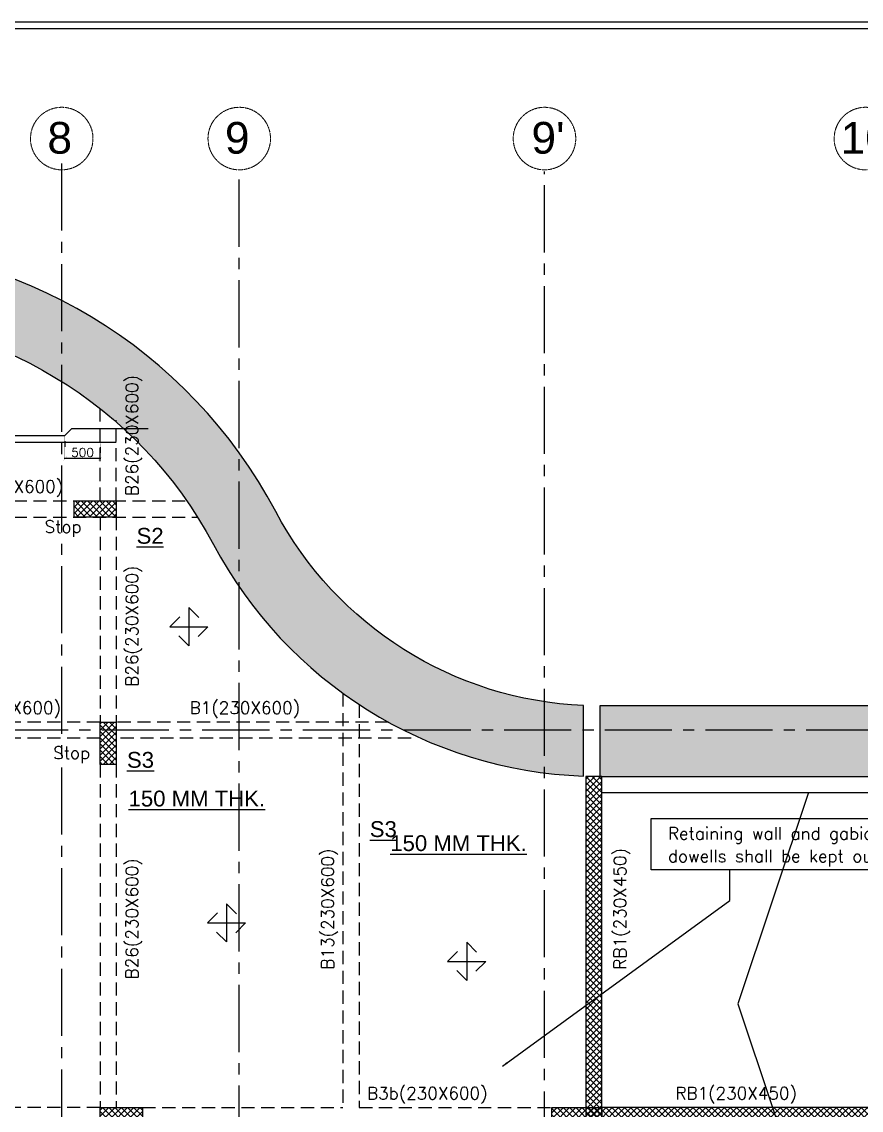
# Model space of a CAD drawing. Header units: millimetres. Extents: x 1921121 to 2008675, y -1544779 to -1482871.
# Drawn here: x 1944940 to 1956858, y -1498319 to -1482871 of the extents above; entities that cross this region are included whole.
import ezdxf

# ---------------------------------------------------------------- set-up
doc = ezdxf.new("R2010")
doc.units = ezdxf.units.MM
doc.header["$MEASUREMENT"] = 0
doc.header["$PDMODE"] = 98
for name, pattern in [('1', [0]), ('ACAD_ISO02W100', [15, 12, -3]), ('CENTER2', [28.575000000000003, 19.05, -3.175, 3.175, -3.175]), ('DOT', [0.25, 0, -0.25]), ('HIDDEN', [0.375, 0.25, -0.125])]:
    doc.linetypes.add(name, pattern=pattern)
for name, color, linetype in [('BEAM NO', 7, '1'), ('BEAM-230X600', 150, 'Continuous'), ('DIM', 191, 'Continuous'), ('Gabion Wall', 7, 'Continuous'), ('RAMP', 7, 'Continuous'), ('s-steel', 1, 'Continuous'), ('SLAB NO.', 4, 'Continuous'), ('STEEL', 1, 'Continuous'), ('STR.COLUMN', 1, 'Continuous')]:
    doc.layers.add(name, color=color, linetype=linetype)
for name, color, linetype, lineweight in [('BRICK WALL_MOFA', 8, 'Continuous', 30), ('CENTER_LINE', 8, 'CENTER2', 25), ('DIMENSION_MOFA', 62, 'HIDDEN', 15), ('GRID', 252, 'ACAD_ISO02W100', 9), ('S-B5-230X600', 120, 'HIDDEN', 25)]:
    doc.layers.add(name, color=color, linetype=linetype, lineweight=lineweight)
doc.styles.add('1-100', font='arial.ttf', dxfattribs={"height": 400})
doc.styles.add('AR', font='ARIALUNI.TTF', dxfattribs={"width": 0.8})
doc.styles.add('DEEPAK', font='arial.ttf')
doc.styles.add('ROMANS', font='romans.shx')
doc.dimstyles.new('100', dxfattribs={"dimtxt": 180, "dimasz": 80, "dimexe": 0.18, "dimexo": 0.0625, "dimgap": 1, "dimtad": 1, "dimdec": 0, "dimzin": 0, "dimdsep": 46, "dimtxsty": 'AR', "dimblk": 'DOT', "dimcen": 0.09, "dimse1": 1, "dimse2": 1, "dimclrd": 50, "dimclrt": 256, "dimadec": 0, "dimazin": 0, "dimtfac": 1, "dimtdec": 0, "dimtix": 1, "dimtofl": 0, "dimtmove": 2, "dimatfit": 0, "dimfxl": 1, "dimtolj": 1, "dimtzin": 0, "dimlwd": -1, "dimarcsym": 0})
doc.dimstyles.new('pag', dxfattribs={"dimtxt": 180, "dimasz": 150, "dimexe": 100, "dimexo": 0, "dimgap": 50, "dimtad": 1, "dimdec": 0, "dimzin": 0, "dimdsep": 46, "dimtxsty": 'ROMANS', "dimblk": 'OBLIQUE', "dimcen": 0, "dimdle": 100, "dimclrd": 256, "dimclre": 256, "dimclrt": 256, "dimadec": 0, "dimazin": 0, "dimtfac": 1, "dimtdec": 0, "dimtmove": 2, "dimatfit": 3, "dimfxl": 1, "dimtolj": 1, "dimtzin": 0, "dimlwd": -1, "dimlwe": -1, "dimarcsym": 0})
pattern_1 = [(45, (-1689900.164213894, 1171002.453607241), (-44.19417382415923, 44.19417382415923), []), (135, (-1689900.164213894, 1171002.453607241), (-44.19417382415922, -44.19417382415921), [])]

# ---------------------------------------------------------------- blocks, each defined once
blk = doc.blocks.new('FIRST FLOOR COLUMNS')
at = {"layer": 'CENTER_LINE', "ltscale": 50}
for p, q in [((17924.99999999907, -41973.1161462171), (17924.99999999907, 16267.95197814121)), ((20444.99999999907, -42203.11614621687), (20444.99999999907, 16037.95197814144)), ((24778.85805530241, -15138.33302856097), (24778.85805530241, 16012.95194304106)), ((68022.25780571625, 8084.999999998137), (-4699.232308062725, 8084.999999998137))]:
    blk.add_line(p, q, dxfattribs=at)
at = {"layer": 'GRID', "ltscale": 0.3}
for centre in [(17924.99999999907, 16481.63685667934), (20444.99999999907, 16481.63685667934), (24778.85805530241, 16481.63682157896), (29334.99999999907, 16481.63685667841)]:
    blk.add_circle(centre, 443.684878537897, dxfattribs=at)
at = {"layer": 'GRID', "ltscale": 0.3, "style": '1-100', "oblique": 1.337667510154945e-08}
for s, p in [('8', (17721.50015961472, 16267.53447468719)), ('9', (20241.50015961472, 16267.53447468719)), ("9'", (24593.37600003043, 16267.5344395868)), ('10', (28983.05020576669, 16267.53447468625))]:
    blk.add_text(s, height=449.9999999999998, rotation=359.9446847972842, dxfattribs=at).set_placement(p)
blk = doc.blocks.new('RAMP')
at = {"layer": 'RAMP', "color": 8}
blk.add_lwpolyline([(1949009.230167201, -1591898.539463899), (1991149.230167236, -1591898.539463899), (1991149.230167236, -1597898.215092745), (1949009.230167201, -1597898.215092745)], close=True, dxfattribs=at)
blk.add_lwpolyline([(1951939.036826315, -1591897.931276095), (1950938.921537201, -1594897.853721757), (1951938.752191538, -1597897.769092678)], dxfattribs=at)
blk = doc.blocks.new('*U4')
at = {"layer": 'STEEL'}
for points in [[(707738.0564169867, 27916.33438346686), (707888.0564169867, 27766.33438346686), (707888.0564169867, 28344.32676437648), (708038.0564169867, 28194.32676437648)], [(707749.0602265319, 28205.33057392167), (707599.0602265319, 28055.33057392167), (708177.0526074416, 28055.33057392167), (708027.0526074416, 27905.33057392167)]]:
    blk.add_lwpolyline(points, dxfattribs=at)
blk = doc.blocks.new('_Oblique')
at = {"color": 0, "linetype": 'ByBlock', "lineweight": -2}
blk.add_line((-0.5, -0.5), (0.5, 0.5), dxfattribs=at)
blk = doc.blocks.new('*D208')
at = {"layer": 'Defpoints', "color": 0, "linetype": 'DOT', "ltscale": 5, "transparency": 16777216}
for p in [(1945552.433990995, -1488744.168015367), (1946052.074790524, -1488844.171161348), (1945552.433990995, -1489071.557412607)]:
    blk.add_point(p, dxfattribs=at)
at = {"layer": 'DIM', "color": 191, "linetype": 'DOT', "ltscale": 5, "transparency": 16777216}
for p, q in [((1945552.433990996, -1488754.168015367), (1945552.433990996, -1489081.557412606)), ((1946052.074790524, -1488854.171161348), (1946052.074790524, -1489081.557412606))]:
    blk.add_line(p, q, dxfattribs=at)
at = {"layer": 'DIM', "color": 191, "ltscale": 5, "transparency": 16777216}
blk.add_line((1946062.074790524, -1489071.557412606), (1945542.433990996, -1489071.557412606), dxfattribs=at)
at = {"layer": 'DIM', "color": 191, "linetype": 'DOT', "ltscale": 5, "transparency": 16777216, "xscale": 50, "yscale": 50, "zscale": 50, "rotation": 180}
blk.add_blockref('_Oblique', (1945552.433990996, -1489071.557412606), dxfattribs=at)
at = {"layer": 'DIM', "color": 191, "linetype": 'DOT', "ltscale": 5, "transparency": 16777216, "xscale": 50, "yscale": 50, "zscale": 50}
blk.add_blockref('_Oblique', (1946052.074790524, -1489071.557412606), dxfattribs=at)
at = {"layer": 'DIM', "color": 7, "linetype": 'DOT', "ltscale": 5, "transparency": 16777216, "insert": (1945802.25439076, -1488984.057412606), "char_height": 125, "attachment_point": 5, "style": 'ROMANS'}
blk.add_mtext('\\A1;500', dxfattribs=at)
blk = doc.blocks.new('ARCH COL')
at = {"layer": 'STR.COLUMN', "transparency": 33554687}
h = blk.add_hatch(dxfattribs=at)
h.set_pattern_fill('ANSI37', color=8, scale=500)
h.set_pattern_definition(pattern_1)
h.paths.add_polyline_path([(251502.3773681335, 11340.00351751619), (250902.3773681335, 11340.00351751619), (250902.3773681335, 11110.00351753458), (251502.3773681335, 11110.00351753458)])
h = blk.add_hatch(dxfattribs=at)
h.set_pattern_fill('ANSI37', color=8, scale=500)
h.set_pattern_definition(pattern_1)
h.paths.add_polyline_path([(251272.3773681519, 8200), (251272.3773681519, 7600), (251502.3773681335, 7600), (251502.3773681335, 8200)])
at = {"layer": 'STR.COLUMN'}
h = blk.add_hatch(dxfattribs=at)
h.set_pattern_fill('ANSI37', color=8, scale=500)
h.set_pattern_definition([(45, (-1685803.772643906, 1176790.472465241), (-44.19417382415923, 44.19417382415923), []), (135, (-1685803.772643906, 1176790.472465241), (-44.19417382415922, -44.19417382415921), [])])
h.paths.add_polyline_path([(265446.2235220182, 2.328306436538696e-10), (263646.2235220184, 2730), (258397.3773681719, 2730), (258397.3773681719, 7430), (258167.3773681722, 7430), (258167.3773681722, 2500), (263522.3773681719, 2500), (265170.729016524, 0)])
at = {"layer": 'STR.COLUMN', "transparency": 33554687}
h = blk.add_hatch(dxfattribs=at)
h.set_pattern_fill('ANSI37', color=8, scale=500)
h.set_pattern_definition(pattern_1)
h.paths.add_polyline_path([(251872.3773681335, 2730), (251272.3773681335, 2730), (251272.3773681335, 2500), (251872.3773681335, 2500)])
h = blk.add_hatch(dxfattribs=at)
h.set_pattern_fill('ANSI37', color=8, scale=500)
h.set_pattern_definition(pattern_1)
h.paths.add_polyline_path([(258397.3773681719, 2730), (257686.2354234746, 2730), (257686.2354234746, 2500), (258397.3773681719, 2500)])
at = {"layer": 'STR.COLUMN', "color": 5}
for points in [[(251502.3773681335, 11340.00351751619), (251502.3773681335, 11110.00351753458), (250902.3773681335, 11110.00351753458), (250902.3773681335, 11340.00351751619), (251502.3773681335, 11340.00351751619)], [(251272.3773681519, 8200), (251502.3773681335, 8200), (251502.3773681335, 7600), (251272.3773681519, 7600), (251272.3773681519, 8200)], [(265446.2235220182, 2.328306436538696e-10), (263646.2235220184, 2730), (258397.3773681719, 2730), (258397.3773681719, 7430), (258167.3773681722, 7430), (258167.3773681722, 2500), (263522.3773681719, 2500), (265170.729016524, 0)], [(251872.3773681335, 2730), (251872.3773681335, 2500), (251272.3773681335, 2500), (251272.3773681335, 2730)], [(258397.3773681719, 2730), (258397.3773681719, 2500), (257686.2354234746, 2500), (257686.2354234746, 2730)]]:
    blk.add_lwpolyline(points, close=True, dxfattribs=at)
blk = doc.blocks.new('zw$7C89')
at = {"layer": 'Gabion Wall'}
h = blk.add_hatch(dxfattribs=at)
h.set_pattern_fill('ANSI36', color=256, scale=1000)
h.set_pattern_definition([(45, (-1922817.541582066, 1391663.806724625), (66.29126073623883, 243.0679560328757), [312.5, -62.5, 0, -62.5])])
edge = h.paths.add_edge_path()
edge.add_ellipse((25471.55985363154, 5545.000000003376), major_axis=(-5200.000000000347, 0), ratio=1, start_angle=387.9869821654851, end_angle=447.55802142169233, ccw=False)
edge.add_ellipse((14594.9999999993, -235.0000000006985), major_axis=(7116.978292165793, 0), ratio=1, start_angle=27.98698218262936, end_angle=89.99999999999626)
edge.add_line((14594.99999999977, 6881.978292165091), (5145.000000053786, 6881.978292165091))
edge.add_ellipse((5145.000000053784, -234.9999999997672), major_axis=(7116.9782921649, 0), ratio=1, start_angle=90, end_angle=137.6529095513554)
edge.add_ellipse((5145.000000053784, -234.9999999998836), major_axis=(7116.978292164993, 0), ratio=1, start_angle=137.6529095513547, end_angle=235.900540105887)
edge.add_line((1155, -6128.325038610725), (1155, -4871.52061640902))
edge.add_ellipse((5145.000000054017, -234.9999999998836), major_axis=(-6116.978292165014, 0), ratio=1, start_angle=317.6529095513557, end_angle=409.2860594930635, ccw=False)
edge.add_ellipse((5145.000000053784, -234.9999999997672), major_axis=(-6116.97829216482, 0), ratio=1, start_angle=270, end_angle=317.65290955135504, ccw=False)
edge.add_line((5145.000000053784, 5881.978292165091), (14594.9999999993, 5881.978292165091))
edge.add_ellipse((14594.9999999993, -235.0000000006985), major_axis=(-6116.978292165785, 0), ratio=1, start_angle=207.9869821753913, end_angle=270, ccw=False)
edge.add_ellipse((25471.55985362688, 5544.999999996042), major_axis=(6199.999999992799, 0), ratio=1, start_angle=207.9869821753517, end_angle=267.9520729151499)
edge.add_line((25249.99999999977, -651.0399636558723), (25249.99999999977, 349.7222180879908))
h = blk.add_hatch(dxfattribs=at)
h.set_pattern_fill('ANSI36', color=256, scale=1000)
h.set_pattern_definition([(45, (-1922817.541582065, 1392893.806724626), (66.29126073623884, 243.0679560328758), [312.5, -62.5, 0, -62.5])])
h.paths.add_polyline_path([(67849.99999999977, 345.0000000022119), (25480.0000000007, 345.0000000029104), (25480.0000000007, -654.9999999967404), (67849.99999999977, -654.9999999974389)])
blk.add_lwpolyline([(25249.99999999977, 349.7222180879908), (25249.99999999977, 349.7222180881072, -0.2659441197293039), (20879.67782684742, 3104.791104826494, 0.2773857144653457), (14594.99999999977, 6881.978292165091), (5145.000000053784, 6881.978292165091, 0.2109741779661892), (-115.0000000002328, 4559.140174273169, 0.4570317945671313), (1155, -6128.325038610725), (1155, -4871.52061640902, -0.4225870022531015), (624.0777074370999, 3885.519997638534, -0.2109741779661893), (5145.000000053784, 5881.978292165091), (14594.9999999993, 5881.978292165091, -0.2773857144993754), (19996.62359143049, 2635.520162499743, 0.2677859425988435), (25249.99999999977, -651.0399636558723)], format="xyb", close=True, dxfattribs=at)
blk.add_lwpolyline([(67849.99999999977, 345.0000000016298), (25480.0000000007, 345.0000000029104), (25480.0000000007, -654.9999999970896), (67849.99999999977, -654.9999999970896)], close=True, dxfattribs=at)
blk = doc.blocks.new('_Dot')
at = {"linetype": 'ByBlock', "lineweight": -2}
blk.add_line((-0.5, 0), (-1, 0), dxfattribs=at)
at = {"linetype": 'ByBlock', "const_width": 0.5}
blk.add_lwpolyline([(-0.25, 0, 1), (0.25, 0, 1)], format="xyb", close=True, dxfattribs=at)
blk = doc.blocks.new('A$C02ad8bd7')
at = {"layer": 'BEAM NO', "ltscale": 500, "style": 'ROMANS'}
for s, rotation, p in [('B26(230X600)', 89.99997310951831, (18778.65253967931, 18528.86784254736, 1.004906717452237e-09)), ('B1(230X600)', 359.9999731095184, (16147.43299041642, 18575.13900942099, 1.004906717452237e-09)), ('Stop', 359.9999731095184, (17451.29715264169, 18005.4739191127)), ('B26(230X600)', 89.99997310951831, (18778.65253967931, 15822.41123455064, 1.004906717452237e-09)), ('B1(230X600)', 359.9999731095184, (16116.58958871267, 15435.13549190457, 1.004906717452237e-09)), ('B1(230X600)', 359.9999731095184, (19511.07225665846, 15435.13549190457, 1.004906717452237e-09)), ('Stop', 359.9999731095184, (17573.22549109044, 14796.39555425174)), ('Retaining wall and gabian wall area portion', 359.9999731095184, (26300.77467614831, 13651.7508422418)), ('B13(230X600)', 89.99997310951831, (21556.41518337745, 11807.72006793343, 1.004906717452237e-09)), ('RB1(230X450)', 89.99997310951831, (25707.27714146348, 11807.72006793343, 1.004906717452237e-09)), ('dowells shall be kept out as per site condition', 359.9999731095184, (26300.77467614831, 13330.39905857458)), ('B26(230X600)', 89.99997310951831, (18778.65253967931, 11669.0958219727, 1.004906717452237e-09)), ('B3b(230X600)', 359.9999731095184, (22029.08249818441, 9965.13549190457, 1.004906717452237e-09)), ('RB1(230X450)', 359.9999731095184, (26406.82320619235, 9965.13549190457, 1.004906717452237e-09))]:
    blk.add_text(s, height=175, rotation=rotation, dxfattribs=at).set_placement(p)

msp = doc.modelspace()

# ---------------------------------------------------------------- linework, layer by layer
at = {"lineweight": -3}
for points in [[(2008675.143419058, -1482871.104345077), (2008675.143419058, -1544778.587266374), (1921120.645927587, -1544778.587266374), (1921120.645927587, -1482871.104345077)], [(2008580.860697877, -1544684.304545177), (1921214.928648769, -1544684.304545177), (1921214.928648769, -1482965.38706626), (2008580.860697877, -1482965.38706626)]]:
    msp.add_lwpolyline(points, close=True, dxfattribs=at)
at = {"layer": 'BEAM-230X600', "linetype": 'HIDDEN', "ltscale": 750}
for p, q in [((1946052.074790563, -1489670.34350977), (1946052.074790485, -1488335.430092461)), ((1946282.074790563, -1489670.343509756), (1946282.074790495, -1488523.826410709)), ((1942292.074790639, -1489670.34350977), (1947283.838250046, -1489670.34350977)), ((1942292.074790639, -1489900.34350977), (1947436.050852776, -1489900.34350977)), ((1946052.074790601, -1489900.34350977), (1946052.074790601, -1492810.347027286)), ((1946282.074790601, -1489900.343509752), (1946282.074790601, -1492810.347027286)), ((1949499.57479062, -1492401.417005677), (1949499.57479062, -1498280.347027286)), ((1949729.574790619, -1492560.243984215), (1949729.57479062, -1498280.347027286)), ((1946052.074790601, -1492810.347027286), (1942292.074790639, -1492810.347027286)), ((1950144.216951373, -1492810.347027286), (1946282.074790597, -1492810.347027286)), ((1946052.074790601, -1493040.347027286), (1942292.074790639, -1493040.347027286)), ((1950467.143611555, -1493040.347027286), (1946282.074790597, -1493040.347027286)), ((1946052.074790601, -1493410.347027286), (1946052.074790601, -1498280.347027286)), ((1946282.074790601, -1493410.347027286), (1946282.074790601, -1498280.347027286)), ((1946052.074790601, -1498280.347027286), (1942292.074790639, -1498280.347027286)), ((1946652.074790601, -1498280.347027286), (1949499.57479062, -1498280.347027286)), ((1949729.57479062, -1498280.347027286), (1952465.932845942, -1498280.347027286))]:
    msp.add_line(p, q, dxfattribs=at)
at = {"layer": 'BRICK WALL_MOFA', "color": 251}
msp.add_lwpolyline([(1953874.42761794, -1494178.027015364), (1961661.036412364, -1494178.027015364), (1961661.036412364, -1494908.513175328), (1953874.42761794, -1494908.513175328)], close=True, dxfattribs=at)
at = {"layer": 'Gabion Wall'}
msp.add_lwpolyline([(1953177.074790639, -1493810.347027286), (1995317.074790675, -1493810.347027286), (1995317.074790675, -1499810.347027286), (1959434.152372643, -1499809.498026658), (1958425.920944486, -1498280.347027286), (1953177.074790639, -1498280.347027286)], close=True, dxfattribs=at)
at = {"layer": 's-steel'}
for points in [[(1942175.674790611, -1488644.173685342), (1943092.250237543, -1488644.171559351), (1943192.250237543, -1488744.171559351), (1945552.433990995, -1488744.168015367), (1945652.433990995, -1488644.168015368), (1946732.074790524, -1488644.168015368)], [(1946282.074790524, -1488844.167636315), (1942175.674790611, -1488844.171505878)]]:
    msp.add_lwpolyline(points, dxfattribs=at)

# ---------------------------------------------------------------- block references
at = {"layer": 'BRICK WALL_MOFA', "color": 251}
msp.add_blockref('A$C02ad8bd7', (1927812.074790639, -1508130.347027286), dxfattribs=at)
at = {"layer": 'DIMENSION_MOFA'}
msp.add_blockref('zw$7C89', (1927665.164407674, -1492925.347027288), dxfattribs=at)
at = {"layer": 'GRID'}
msp.add_blockref('FIRST FLOOR COLUMNS', (1927582.074790639, -1501010.347027286), dxfattribs=at)
at = {"layer": 'RAMP'}
msp.add_blockref('RAMP', (4167.844623438548, 98088.19243661314), dxfattribs=at)
at = {"layer": 'S-B5-230X600', "xscale": 0.9375000000000001, "yscale": 0.9375000000000001, "zscale": 0.9375000000000001, "rotation": 269.9999999999999}
for p in [(1921010.559157348, -827811.6392478175), (1921545.098831137, -832015.294136361), (1924954.340119378, -832561.3630872914)]:
    msp.add_blockref('*U4', p, dxfattribs=at)
at = {"layer": 'STR.COLUMN'}
msp.add_blockref('ARCH COL', (1694779.697422467, -1501010.347027286), dxfattribs=at)

# ---------------------------------------------------------------- texts
at = {"layer": 'SLAB NO.', "color": 6, "style": 'DEEPAK'}
for s, p in [('%%US2', (1946569.301164486, -1490279.282705521)), ('%%US3', (1946432.995593055, -1493458.943981962)), ('%%U150 MM THK.', (1946455.902965623, -1494008.240412941)), ('%%US3', (1949880.495593074, -1494441.473140452)), ('%%U150 MM THK.', (1950171.383838926, -1494640.581474319))]:
    msp.add_text(s, height=225, dxfattribs=at).set_placement(p)

# ---------------------------------------------------------------- dimensions: what is measured, and where the dimension line sits
at = {"layer": 'DIM', "linetype": 'DOT', "ltscale": 5}
dim = msp.add_linear_dim(base=(1945552.433990995, -1489071.557412607), p1=(1946052.074790524, -1488844.171161348), p2=(1945552.433990995, -1488744.168015367), angle=180, dimstyle='pag', override={"dimtxt": 125, "dimasz": 50, "dimexe": 10, "dimexo": 10, "dimgap": 25, "dimtxsty": 'ROMANS', "dimdle": 10, "dimclrd": 191, "dimclre": 191, "dimclrt": 7, "dimtix": 1, "dimtmove": 1}, dxfattribs=at)
dim.commit()
dim.dimension.update_dxf_attribs({"geometry": '*D208', "text_midpoint": (1945802.254390759, -1488984.057412607)})

# ---------------------------------------------------------------- leaders
at = {"layer": 'BRICK WALL_MOFA', "color": 251}
msp.add_leader([(1951763.31121571, -1497695.391551714), (1954991.759124367, -1495344.042571377), (1954991.759124367, -1494908.513175328)], dimstyle='100', override={"dimgap": 1, "dimtad": 0, "dimfxl": 2, "dimfxlon": 1}, dxfattribs=at)

doc.saveas('drawing.dxf')
